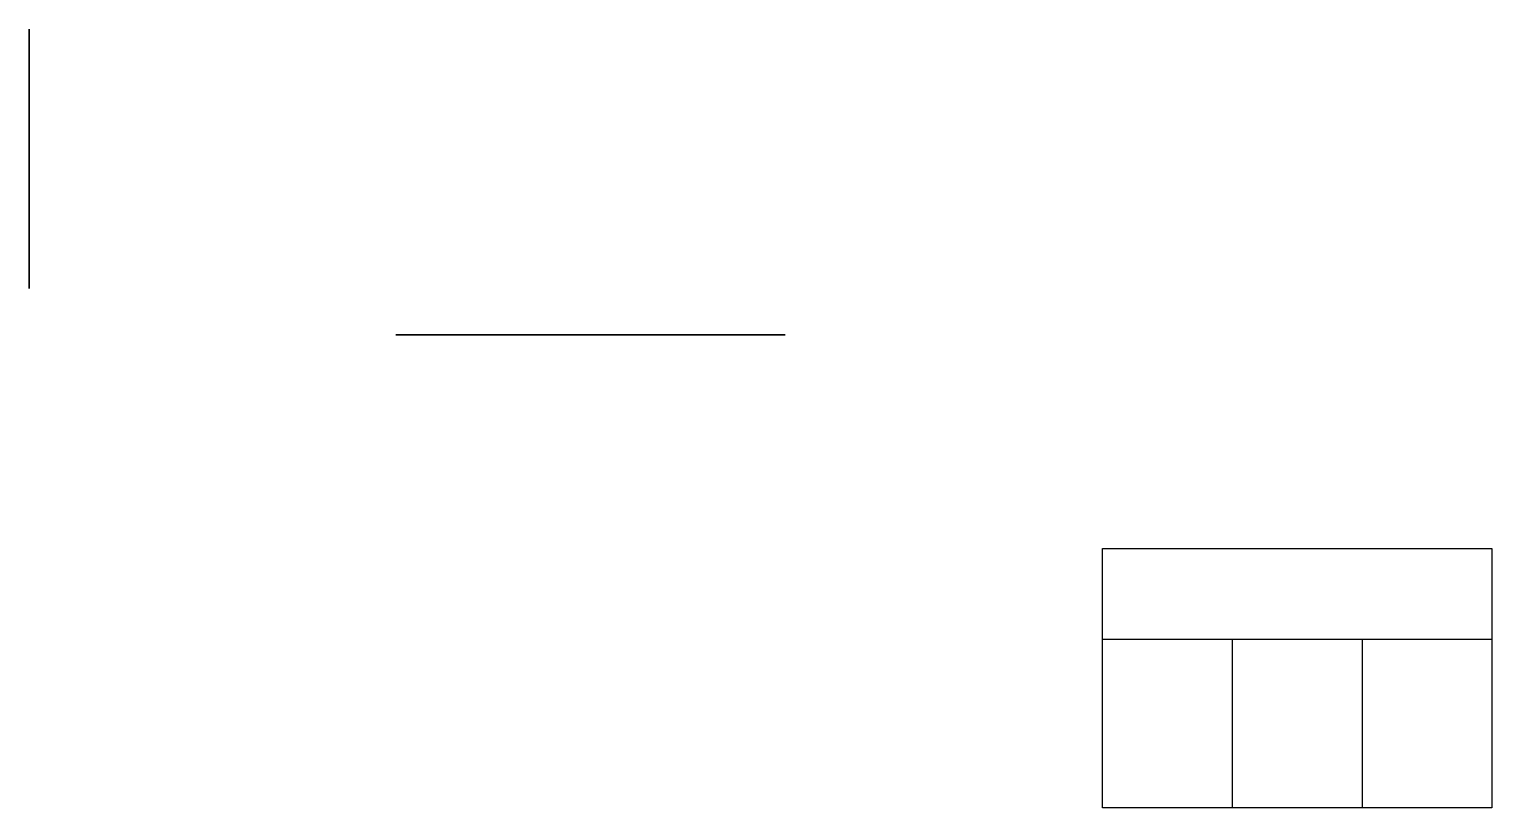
# Model space of a CAD drawing. Header units: millimetres. Extents: x 1863 to 2088, y 2290 to 2410.
import ezdxf

# ---------------------------------------------------------------- set-up
doc = ezdxf.new("R2010")
doc.units = ezdxf.units.MM
doc.linetypes.add('DASHEDX2', pattern=[1.5, 1, -0.5])
doc.layers.add('1', color=7, linetype='DASHEDX2')

msp = doc.modelspace()

# ---------------------------------------------------------------- linework, layer by layer
at = {"extrusion": (1, 0, 0)}
for p, q in [((1862.53, 2369.97, -114.43), (1862.53, 2409.97, -114.43)), ((1862.53, 2409.97, -114.43), (1862.53, 2409.97, -94.43)), ((1862.53, 2409.97, -94.43), (1862.53, 2383.97, -94.43)), ((1862.53, 2383.97, -94.43), (1862.53, 2383.97, -74.43)), ((1862.53, 2383.97, -74.43), (1862.53, 2369.97, -74.43)), ((1862.53, 2369.97, -74.43), (1862.53, 2369.97, -114.43))]:
    msp.add_line(p, q, dxfattribs=at)
at = {"extrusion": (0, -1, 3.06162e-16)}
for p, q in [((1919.05, 2362.86, -20), (1979.05, 2362.86, -20)), ((1919.05, 2362.86, -20), (1919.05, 2362.86, 20)), ((1919.05, 2362.86, 20), (1979.05, 2362.86, 20)), ((1979.05, 2362.86), (1919.05, 2362.86)), ((1939.05, 2362.86), (1939.05, 2362.86, -20)), ((1959.05, 2362.86), (1959.05, 2362.86, -20)), ((1979.05, 2362.86, 20), (1979.05, 2362.86, -20))]:
    msp.add_line(p, q, dxfattribs=at)
at = {"extrusion": (0, -1.83697e-16, -1)}
for p, q in [((2028, 2289.91, -128.16), (2028, 2329.91, -128.16)), ((2028, 2329.91, -128.16), (2088, 2329.91, -128.16)), ((2088, 2329.91, -128.16), (2088, 2289.91, -128.16)), ((2028, 2315.91, -128.16), (2088, 2315.91, -128.16)), ((2048, 2315.91, -128.16), (2048, 2289.91, -128.16)), ((2068, 2315.91, -128.16), (2068, 2289.91, -128.16)), ((2088, 2289.91, -128.16), (2028, 2289.91, -128.16))]:
    msp.add_line(p, q, dxfattribs=at)
at = {"layer": '1', "extrusion": (1, 0, 0)}
msp.add_line((1862.53, 2383.97, -94.43), (1862.53, 2409.97, -114.43), dxfattribs=at)

doc.saveas('drawing.dxf')
